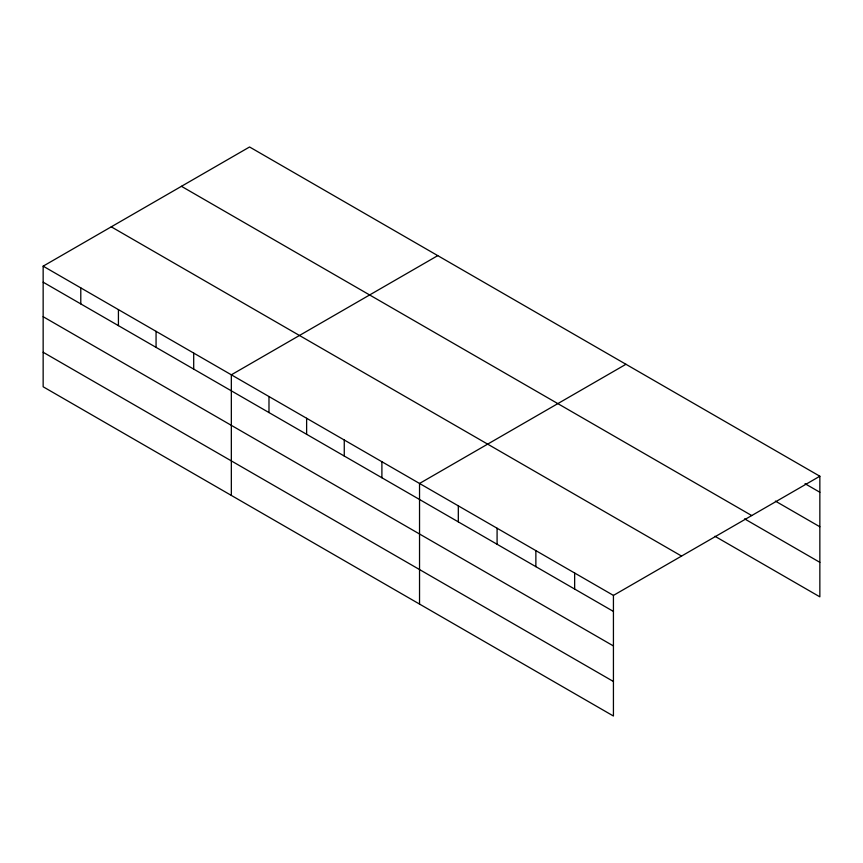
<?xml version="1.0" encoding="UTF-8"?>
<svg xmlns="http://www.w3.org/2000/svg" width="863" height="863" viewBox="0 0 863 863"><rect width="100%" height="100%" fill="white"/><g stroke="black" fill="none" stroke-linecap="round" stroke-linejoin="round"><path stroke-width="1.29" d="M43.15 266.16L613.431 595.405L613.431 716.02L43.15 386.775L43.15 266.16L249.569 146.98L819.85 476.225L819.85 596.84L714.92 536.257M437.757 255.631L231.338 374.812L231.338 495.427M625.955 364.283L419.537 483.463L419.537 604.078M613.431 595.405L819.85 476.225M805.028 483.701L819.85 492.255M775.373 501.09L819.85 526.775M181.446 186.311L751.727 515.556M744.575 518.868L819.85 562.331M111.273 226.829L681.554 556.074M43.15 282.179L613.431 611.436M43.15 316.699L613.431 645.945M43.15 352.255L613.431 681.5M574.65 573.01L574.65 589.041M535.869 550.626L535.869 566.657M497.088 528.242L497.088 544.262M458.318 505.847L458.318 521.878M381.899 461.727L381.899 477.757M344.261 440.001L344.261 456.031M306.624 418.264L306.624 434.294M268.986 396.538L268.986 412.568M193.7 353.075L193.7 369.105M156.063 331.349L156.063 347.379M118.425 309.612L118.425 325.642M80.788 287.886L80.788 303.916"/></g></svg>
